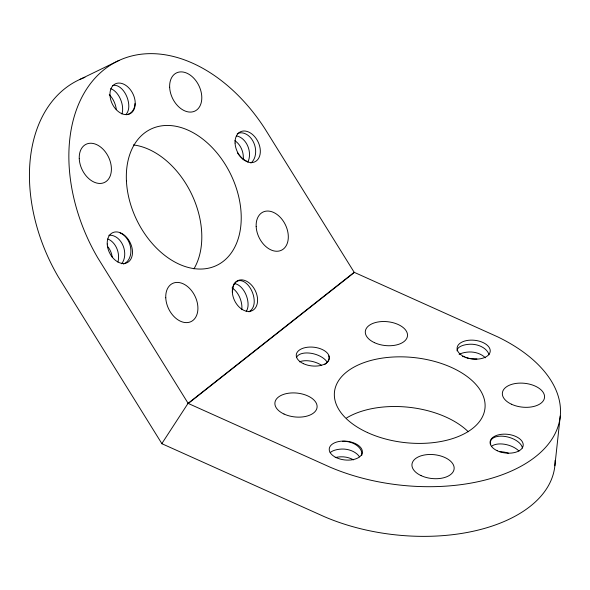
<?xml version="1.0" encoding="UTF-8"?>
<svg xmlns="http://www.w3.org/2000/svg" width="590" height="590" viewBox="0 0 590 590"><rect width="100%" height="100%" fill="white"/><g stroke="black" fill="none" stroke-linecap="round" stroke-linejoin="round"><path stroke-width="0.89" d="M554.865 465.746L560.257 416.083M188.048 403.361L329.714 467A151.372 85.52 6.2 0 0 534.946 457.176A151.372 85.52 6.2 0 0 497.613 336.824L354.162 272.292L188.048 403.361L162.095 443.215L162.029 443.769L324.323 516.663A151.372 85.52 6.2 0 0 477.775 530.189A151.372 85.52 6.2 0 0 555.101 460.377M79.598 79.569L119.018 60.438M161.984 443.82L58.299 276.88A151.372 104.482 64.1 0 1 84.916 77.371M346.61 417.926A75.69 42.76 6.2 0 1 468.283 431.762M133.362 144.911A75.69 52.245 64.1 0 1 191.226 193.314A75.69 52.245 64.1 0 1 193.926 268.87M234.164 283.598A16.461 9.868 70.2 0 1 248.08 304.882A16.461 12.619 56.5 0 1 246.214 311.52M232.578 290.922A16.461 9.868 70.2 0 1 243.677 281.578A16.461 9.868 70.2 0 1 254.238 301.888A16.461 12.619 56.5 0 1 248.98 311.859M232.047 287.927A16.461 9.868 70.2 0 1 241.922 307.869A16.461 12.619 56.5 0 1 241.767 309.691M247.837 162.154A16.461 12.257 74.1 0 0 238.729 136.563A16.461 10.237 55.6 0 0 236.42 135.914M250.912 163.091A16.461 12.257 74.1 0 0 255.234 147.293A16.461 12.257 74.1 0 0 244.887 133.569A16.461 10.237 55.6 0 0 237.246 133.738M247.424 161.505A16.461 10.237 55.6 0 1 237.372 152.766M234.872 140.722A16.461 12.257 74.1 0 1 243.22 159.787M110.736 88.684A16.461 9.868 70.2 0 1 122.646 109.563A16.461 12.619 56.5 0 1 121.872 113.951M112.41 85.639A16.461 9.868 70.2 0 1 123.421 90.727A16.461 9.868 70.2 0 1 128.804 106.576A16.461 12.619 56.5 0 1 125.98 114.519M134.963 103.589A16.461 12.619 56.5 0 1 126.732 114.711M109.268 94.666A16.461 9.868 70.2 0 1 116.348 109.681M108.789 235.299A16.461 10.237 55.6 0 1 113.966 235.993A16.461 12.257 74.1 0 1 123.944 248.213A16.461 12.257 74.1 0 1 121.695 263.767M120.117 233.006A16.461 12.257 74.1 0 1 130.781 248.751A16.461 12.257 74.1 0 1 123.45 264.069M107.417 246.192A16.461 12.257 74.1 0 1 112.24 257.196M107.8 238.98A16.461 12.257 74.1 0 1 117.897 262.034M299.469 361.847A16.461 8.695 15.6 0 1 321.336 365.151M296.608 357.275A16.461 8.695 15.6 0 1 311.395 353.336A16.461 8.695 15.6 0 1 327.339 362.459M328.719 355.888A16.461 9.713 -3.7 0 1 326.027 363.543M325.407 364.052A16.461 9.713 -3.7 0 1 324.736 364.546M330.179 452.648A16.461 7.323 3.8 0 1 341.699 449.056A16.461 11.085 9.1 0 1 359.502 456.837M342.539 441.305A16.461 11.085 9.1 0 1 361.766 455.355M335.209 457.597A16.461 7.323 3.8 0 1 340.858 456.822A16.461 11.085 9.1 0 1 353.491 459.868M491.411 446.438A16.461 8.695 15.6 0 1 518.957 451.084M490.74 444.351A16.461 8.695 15.6 0 1 503.145 436.239A16.461 8.695 15.6 0 1 522.113 446.859A16.461 9.713 -3.7 0 1 522.393 448.061M499.516 451.675A16.461 8.695 15.6 0 1 508.447 453.186M459.123 354.45A16.461 7.323 3.8 0 1 469.139 351.987A16.461 11.085 9.1 0 1 485.378 357.813M476.919 358.941A16.461 7.323 3.8 0 1 466.845 357.938M465.916 357.688A16.461 7.323 3.8 0 1 465.023 357.415M463.327 356.803A16.461 7.323 3.8 0 1 462.538 356.463M457.066 350.88A16.461 7.323 3.8 0 1 469.979 344.228A16.461 11.085 9.1 0 1 489.044 354.774M354.317 272.521L188.247 403.516L97.711 257.749A151.372 104.482 64.1 0 1 104.968 68.956A151.372 104.482 64.1 0 1 264.881 128.701L354.317 272.521M367.548 432.595A75.69 42.76 6.2 0 0 484.928 408.671A75.69 42.76 6.2 0 0 376.715 359.089A75.69 42.76 6.2 0 0 367.548 432.595M336.381 457.678A16.653 9.411 6.2 0 0 362.334 452.574A16.653 9.411 6.2 0 0 338.69 441.541A16.653 9.411 6.2 0 0 336.381 457.678M497.215 450.745A16.653 9.411 6.2 0 0 523.168 445.642A16.653 9.411 6.2 0 0 499.531 434.609A16.653 9.411 6.2 0 0 497.215 450.745M464.242 356.721A16.653 9.411 6.2 0 0 490.187 351.618A16.653 9.411 6.2 0 0 466.55 340.585A16.653 9.411 6.2 0 0 464.242 356.721M303.4 363.654A16.653 9.411 6.2 0 0 329.353 358.55A16.653 9.411 6.2 0 0 305.716 347.517A16.653 9.411 6.2 0 0 303.4 363.654M421.061 475.614A21.196 11.97 6.2 0 0 454.094 469.124A21.196 11.97 6.2 0 0 424.003 455.074A21.196 11.97 6.2 0 0 421.061 475.614M511.471 404.231A21.196 11.97 6.2 0 0 544.496 397.734A21.196 11.97 6.2 0 0 514.406 383.692A21.196 11.97 6.2 0 0 511.471 404.231M374.421 342.643A21.196 11.97 6.2 0 0 407.454 336.153A21.196 11.97 6.2 0 0 377.364 322.103A21.196 11.97 6.2 0 0 374.421 342.643M284.011 414.033A21.196 11.97 6.2 0 0 317.044 407.535A21.196 11.97 6.2 0 0 286.954 393.493A21.196 11.97 6.2 0 0 284.011 414.033M232.327 291.932A16.653 11.49 64.1 0 0 251.819 310.819A16.653 11.49 64.1 0 0 250.698 284.225A16.653 11.49 64.1 0 0 232.327 291.932M169.655 87.246A21.196 14.625 64.1 0 0 194.464 111.281A21.196 14.625 64.1 0 0 193.033 77.438A21.196 14.625 64.1 0 0 169.655 87.246M126.43 181.027A75.69 52.245 64.1 0 0 215.505 265.95A75.69 52.245 64.1 0 0 209.384 144.786A75.69 52.245 64.1 0 0 126.43 181.027M165.761 297.773A21.196 14.625 64.1 0 0 190.577 321.816A21.196 14.625 64.1 0 0 189.147 287.972A21.196 14.625 64.1 0 0 165.761 297.773M79.252 158.614A21.196 14.625 64.1 0 0 104.061 182.649A21.196 14.625 64.1 0 0 102.638 148.805A21.196 14.625 64.1 0 0 79.252 158.614M256.163 226.405A21.196 14.625 64.1 0 0 280.98 250.448A21.196 14.625 64.1 0 0 279.549 216.604A21.196 14.625 64.1 0 0 256.163 226.405M107.225 243.994A16.653 11.49 64.1 0 0 126.725 262.882A16.653 11.49 64.1 0 0 125.604 236.288A16.653 11.49 64.1 0 0 107.225 243.994M235.071 143.06A16.653 11.49 64.1 0 0 254.57 161.948A16.653 11.49 64.1 0 0 253.449 135.361A16.653 11.49 64.1 0 0 235.071 143.06M109.976 95.123A16.653 11.49 64.1 0 0 129.476 114.01A16.653 11.49 64.1 0 0 128.347 87.423A16.653 11.49 64.1 0 0 109.976 95.123"/></g></svg>
